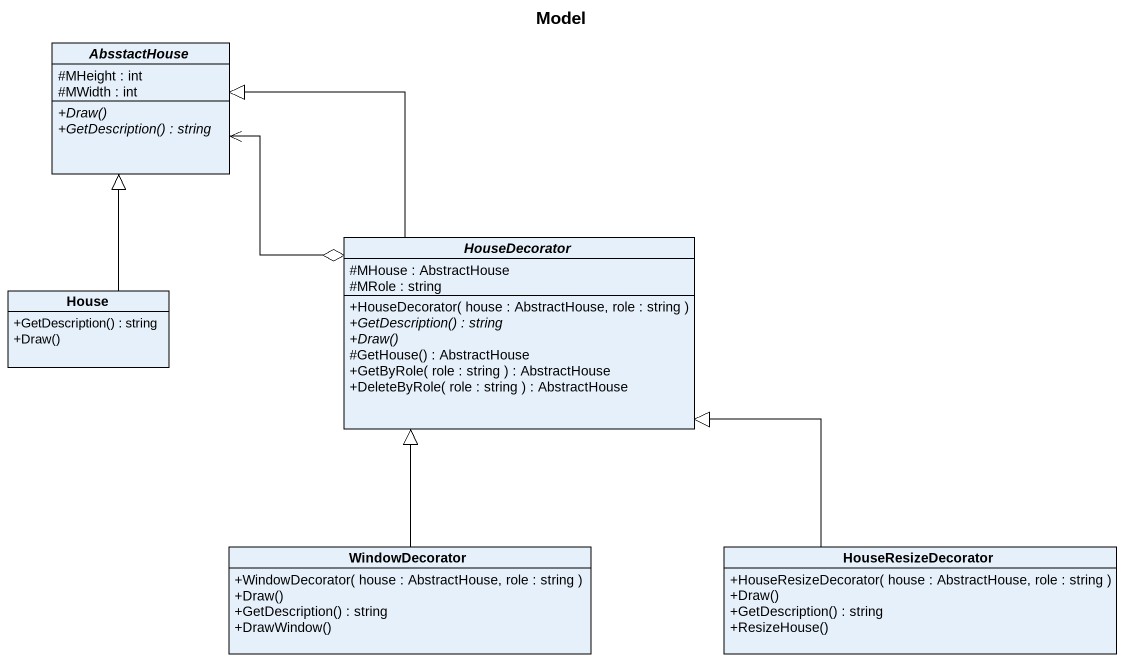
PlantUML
@startuml
title Model
hide circle
hide empty members
skinparam classAttributeIconSize 0
abstract class AbsstactHouse {
  #MHeight : int
  #MWidth : int
  {abstract} +Draw()
  {abstract} +GetDescription() : string
}
abstract class HouseDecorator {
  #MHouse : AbstractHouse
  #MRole : string
  +HouseDecorator( house : AbstractHouse, role : string )
  {abstract} +GetDescription() : string
  {abstract} +Draw()
  #GetHouse() : AbstractHouse
  +GetByRole( role : string ) : AbstractHouse
  +DeleteByRole( role : string ) : AbstractHouse
}
class House {
  +GetDescription() : string
  +Draw()
}
class WindowDecorator {
  +WindowDecorator( house : AbstractHouse, role : string )
  +Draw()
  +GetDescription() : string
  +DrawWindow()
}
class HouseResizeDecorator {
  +HouseResizeDecorator( house : AbstractHouse, role : string )
  +Draw()
  +GetDescription() : string
  +ResizeHouse()
}
HouseDecorator -left-|> AbsstactHouse
HouseDecorator o-left-> AbsstactHouse
House -up-|> AbsstactHouse
WindowDecorator -up-|> HouseDecorator
HouseResizeDecorator -up-|> HouseDecorator
@enduml
